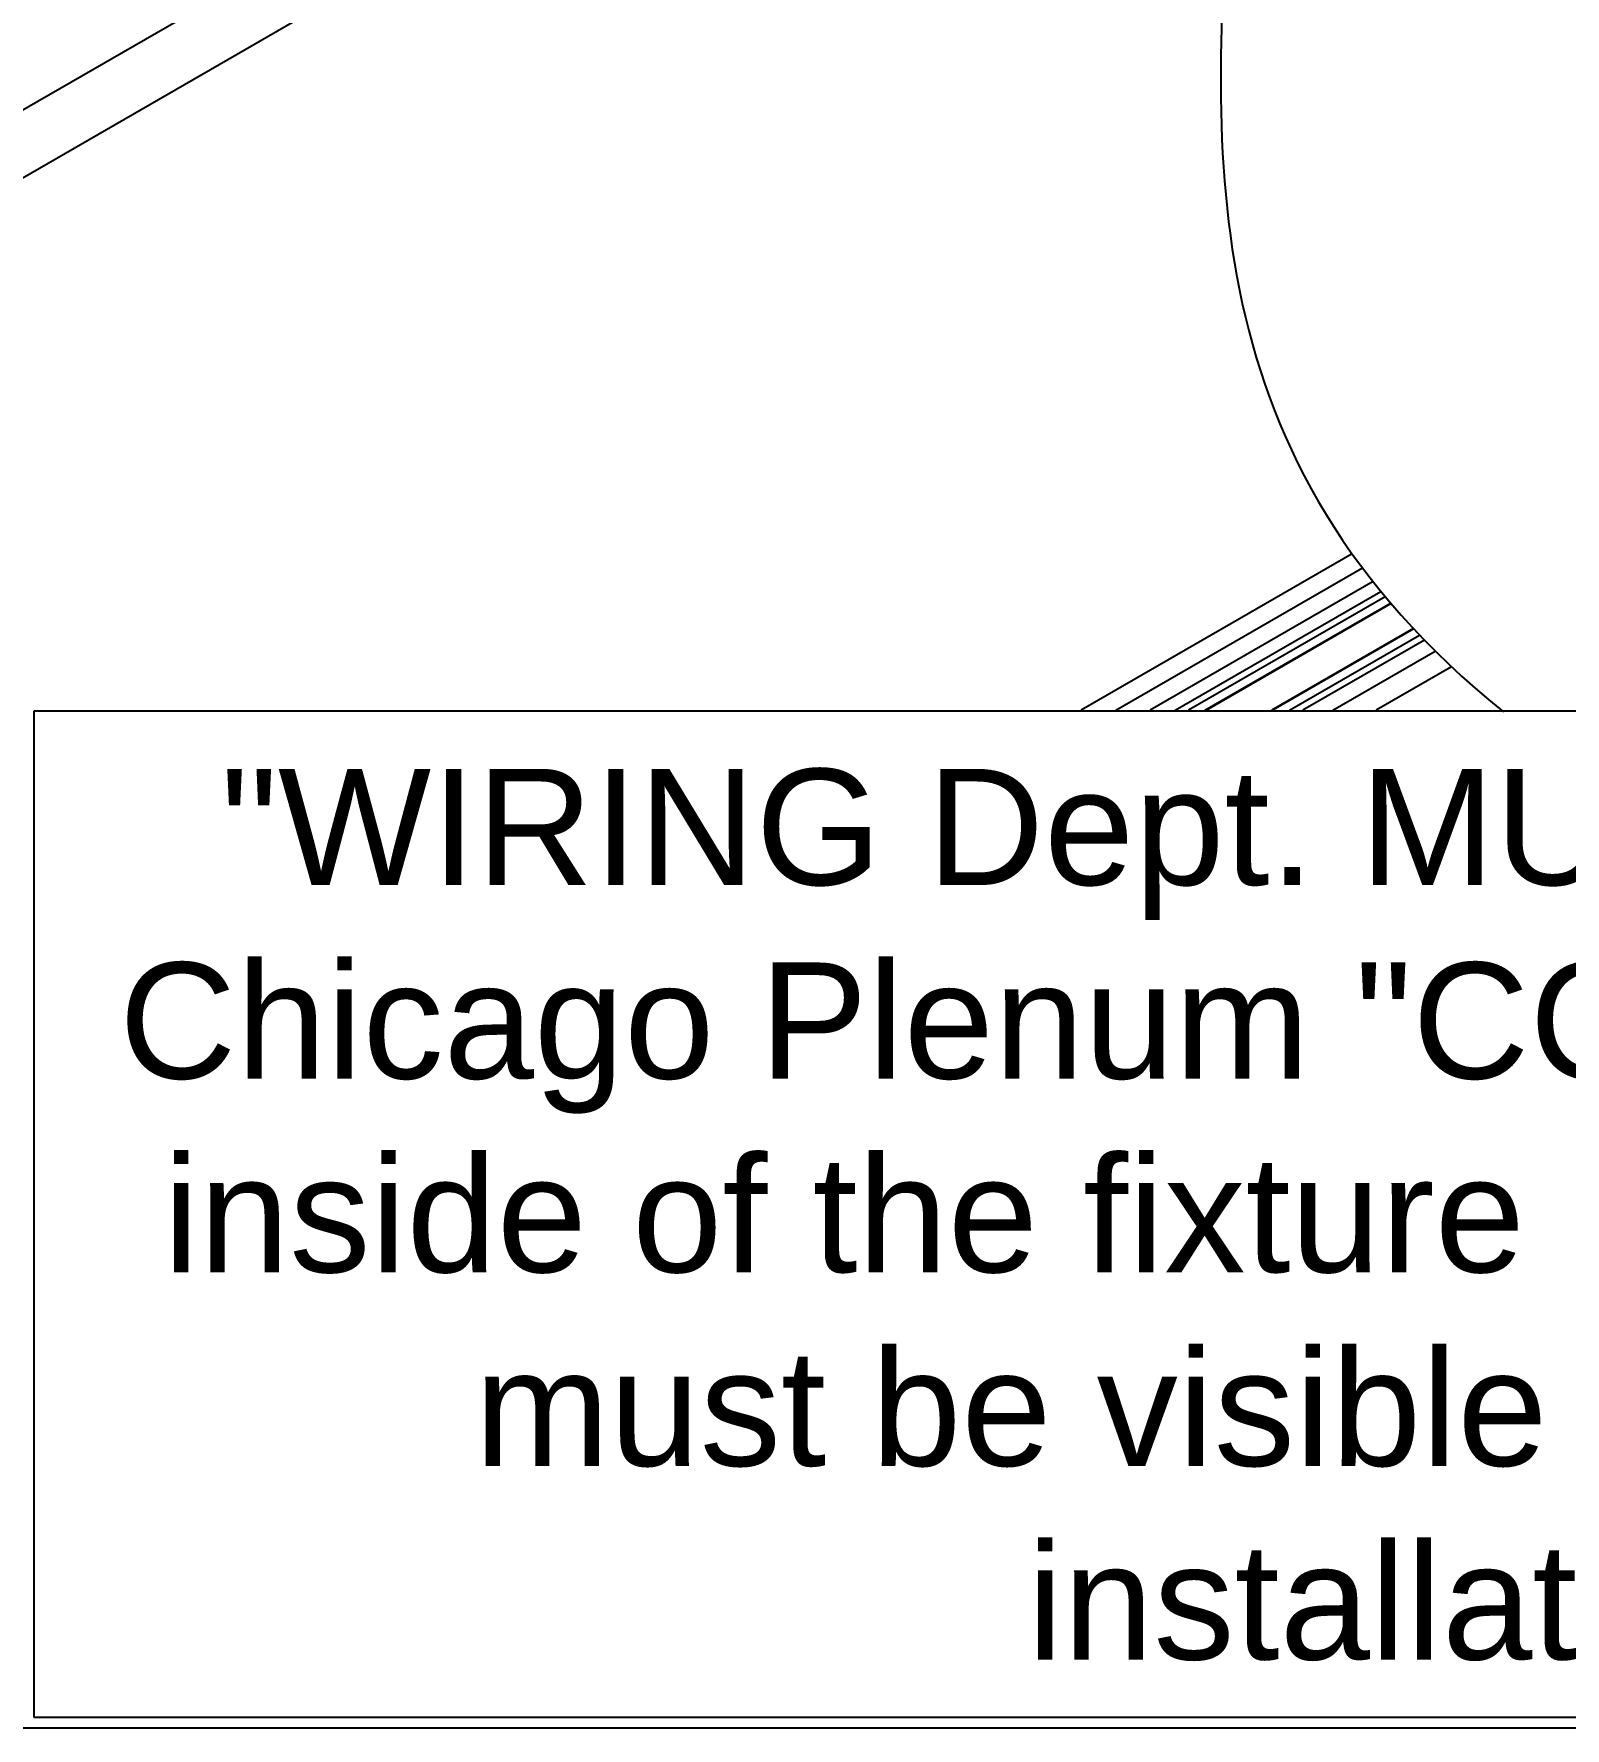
# Model space of a CAD drawing. Extents: x 0 to 13.3, y -7.3 to 0.
# Drawn here: x 5.13 to 8.425, y -7.31 to -3.664 of the extents above; entities that cross this region are included whole.
import ezdxf

# ---------------------------------------------------------------- set-up
doc = ezdxf.new("R2010")
doc.units = 0
doc.header["$LTSCALE"] = 0.5
doc.header["$MEASUREMENT"] = 0
doc.layers.add('FAB DWG', color=221, linetype='CONTINUOUS')
doc.layers.add('Housing', color=150, linetype='CONTINUOUS')
doc.layers.add('Text-Unprinted', color=131, linetype='CONTINUOUS', plot=False)
doc.styles.add('LSAD_Standard', font='arial.ttf')

msp = doc.modelspace()

# ---------------------------------------------------------------- linework, layer by layer
at = {"layer": 'Housing', "transparency": 16777216}
for p, q in [((4.8347, -3.9836), (7.6629, -2.3508)), ((7.6915, -2.4812), (4.8984, -4.0938)), ((7.9669, -4.7829), (7.3839, -5.1194)), ((7.4585, -5.1194), (7.989, -4.8132)), ((8.0117, -4.8425), (7.532, -5.1194)), ((7.5857, -5.1194), (8.0287, -4.8637)), ((8.038, -4.875), (7.6145, -5.1194)), ((7.6497, -5.1194), (8.0495, -4.8886)), ((7.6524, -5.1194), (8.0504, -4.8897)), ((8.0985, -4.9435), (7.7937, -5.1194)), ((8.0995, -4.9445), (7.7964, -5.1194)), ((7.8316, -5.1194), (8.1119, -4.9576)), ((8.1222, -4.9683), (7.8605, -5.1194)), ((7.9253, -5.1194), (8.1458, -4.9921)), ((8.1808, -5.0259), (8.0187, -5.1194))]:
    msp.add_line(p, q, dxfattribs=at)
at = {"layer": 'Housing', "color": 1, "transparency": 16777216}
msp.add_open_spline([(6.1183, -0.8485), (7.8092, -1.6865), (7.7145, -3.1336), (7.6199, -4.5806), (8.2923, -5.1227)], degree=3, knots=[0, 0, 0, 0, 1, 1.807725, 1.807725, 1.807725, 1.807725], dxfattribs=at)
at = {"layer": 'Text-Unprinted', "ltscale": 0.5, "transparency": 16777216}
msp.add_lwpolyline([(0, 0), (13.2823, 0), (13.2823, -7.3102), (0, -7.3102)], close=True, dxfattribs=at)

# ---------------------------------------------------------------- texts
at = {"layer": 'FAB DWG', "transparency": 16777216, "insert": (8.1544, -5.2456), "char_height": 0.25, "width": 5.798391, "attachment_point": 2, "style": 'LSAD_Standard', "bg_fill": 16, "box_fill_scale": 1.5, "bg_fill_color": 256, "bg_fill_transparency": 0}
msp.add_mtext('"WIRING Dept. MUST APPLY the Chicago Plenum "CCEA" label to the inside of the fixture extrusion. Label must be visible after fixture installation"', dxfattribs=at)

doc.saveas('drawing.dxf')
